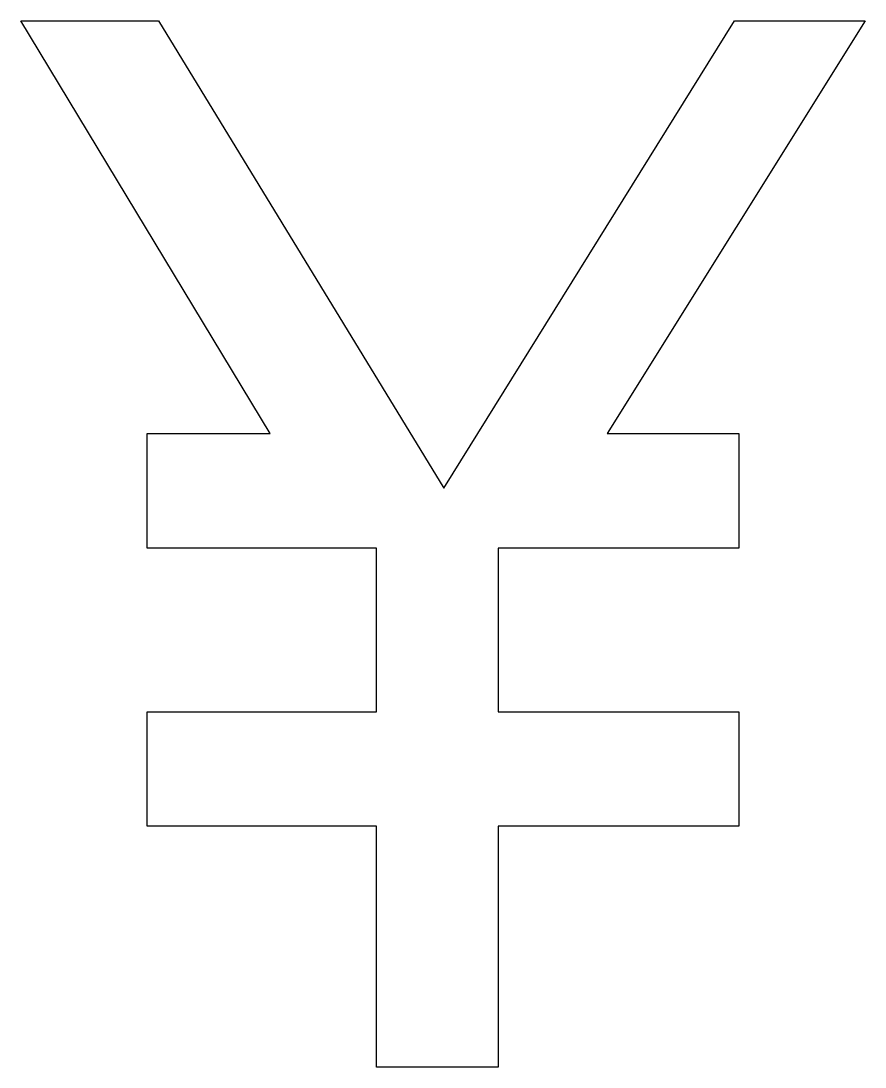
# Model space of a CAD drawing. Extents: x 0.5 to 8.7, y 0 to 10.1.
import ezdxf

# ---------------------------------------------------------------- set-up
doc = ezdxf.new("R2010")
doc.units = 0
doc.layers.get('0').update_dxf_attribs({"linetype": 'CONTINUOUS'})

msp = doc.modelspace()

# ---------------------------------------------------------------- linework, layer by layer
at = {"color": 0}
for p, q in [((2.90278, 6.13889), (0.486111, 10.1389)), ((0.486111, 10.1389), (1.81944, 10.1389)), ((1.81944, 10.1389), (4.58333, 5.61111)), ((4.58333, 5.61111), (7.40278, 10.1389)), ((8.66667, 10.1389), (6.16667, 6.13889)), ((7.40278, 10.1389), (8.66667, 10.1389)), ((1.70833, 5.02778), (1.70833, 6.13889)), ((1.70833, 6.13889), (2.90278, 6.13889)), ((6.16667, 6.13889), (7.44444, 6.13889)), ((7.44444, 6.13889), (7.44444, 5.02778)), ((3.93056, 5.02778), (1.70833, 5.02778)), ((3.93056, 3.44444), (3.93056, 5.02778)), ((7.44444, 5.02778), (5.11111, 5.02778)), ((5.11111, 5.02778), (5.11111, 3.44444)), ((1.70833, 2.33333), (1.70833, 3.44444)), ((1.70833, 3.44444), (3.93056, 3.44444)), ((5.11111, 3.44444), (7.44444, 3.44444)), ((7.44444, 3.44444), (7.44444, 2.33333)), ((3.93056, 2.33333), (1.70833, 2.33333)), ((3.93056, 0), (3.93056, 2.33333)), ((7.44444, 2.33333), (5.11111, 2.33333)), ((5.11111, 2.33333), (5.11111, 0)), ((5.11111, 0), (3.93056, 0))]:
    msp.add_line(p, q, dxfattribs=at)

doc.saveas('drawing.dxf')
